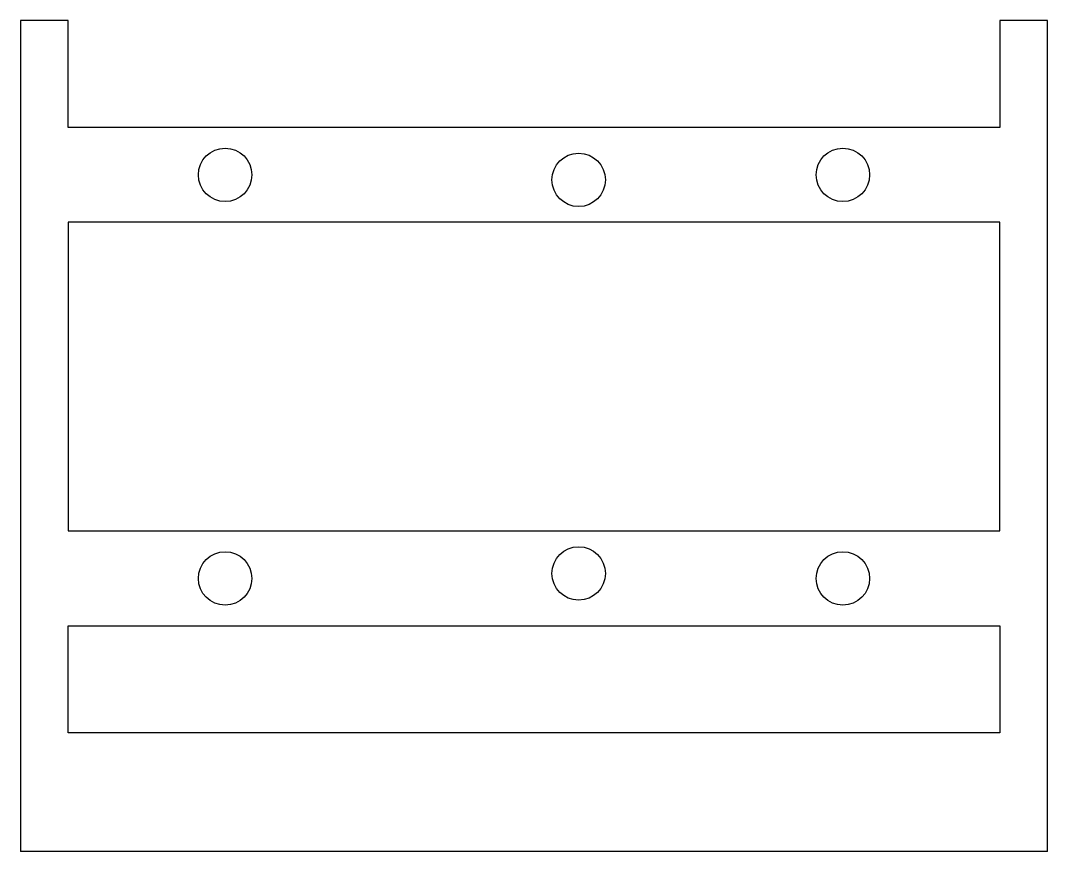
# Paper-space layout '_Top' of a CAD drawing. Header units: millimetres. Extents: x -43.2 to 43.2, y -40 to 30.
import ezdxf

# ---------------------------------------------------------------- set-up
doc = ezdxf.new("R2010")
doc.units = ezdxf.units.MM

psp = doc.layouts.new('_Top')

# ---------------------------------------------------------------- linework, layer by layer
at = {"color": 7, "linetype": 'Continuous', "lineweight": 25}
for p, q in [((-43.239, 30), (-43.239, -40)), ((-39.239, 30), (-43.239, 30)), ((-39.239, 21), (-39.239, 30)), ((39.239, 30), (39.239, 21)), ((43.239, 30), (39.239, 30)), ((43.239, -40), (43.239, 30)), ((39.239, 21), (-39.239, 21)), ((-39.239, 13), (-39.239, -13)), ((39.239, 13), (-39.239, 13)), ((39.239, -13), (39.239, 13)), ((-39.239, -13), (39.239, -13)), ((-39.239, -21), (39.239, -21)), ((-39.239, -30), (-39.239, -21)), ((39.239, -21), (39.239, -30)), ((39.239, -30), (-39.239, -30)), ((43.239, -40), (-43.239, -40))]:
    psp.add_line(p, q, dxfattribs=at)
for centre in [(-26.009, 17), (26.009, 17), (3.761, 16.579), (3.761, -16.579), (-26.009, -17), (26.009, -17)]:
    psp.add_circle(centre, 2.25, dxfattribs=at)

doc.saveas('drawing.dxf')
